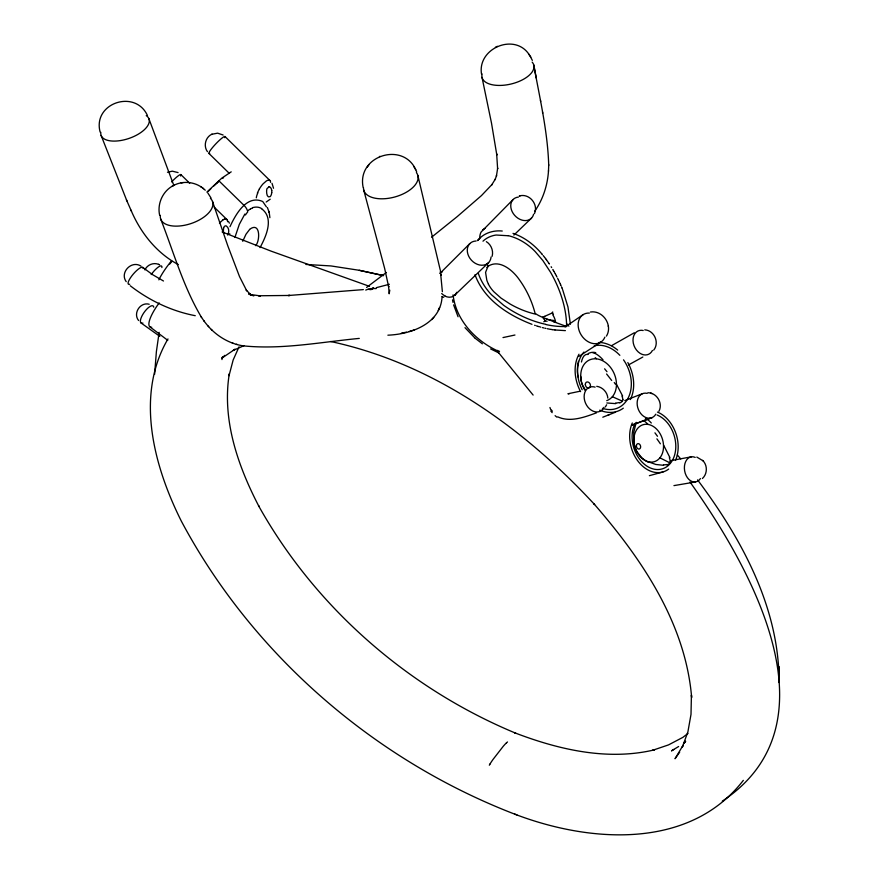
<?xml version="1.0" encoding="UTF-8"?>
<svg xmlns="http://www.w3.org/2000/svg" width="879" height="879" viewBox="0 0 879 879"><rect width="100%" height="100%" fill="white"/><g stroke="black" fill="none" stroke-linecap="round" stroke-linejoin="round"><path stroke-width="1.32" d="M534.707 211.257C543.046 199.368 547.628 185.073 548.507 170.625M548.716 165.351C547.705 131.476 539.728 98.239 533.773 64.991L536.289 78.088M548.474 171.251L548.738 164.736M271.853 192.578L271.743 190.446M154.616 374.278L156.385 351.622L159.143 332.339M552.737 311.957L551.715 313.199M442.082 296.772C440.621 323.868 411.009 334.284 387.881 335.185M221.947 359.566L222.431 357.039M492.152 256.294C493.624 250.845 491.174 244.615 486.351 241.659M581.448 362.005C582.151 358.786 583.887 353.38 588.238 354.402M389.782 290.18L389.166 293.795L388.562 286.027L388.694 287.026L384.639 268.392L363.653 189.787M234.88 237.506L239.308 224.387L244.856 214.047M534.476 213.575C538.728 204.313 529.169 192.94 519.313 195.984M223.574 227.804L224.464 226.255L225.76 225.826A4.021 2.637 -75.8 0 1 226.332 225.991C229.221 227.903 229.353 232.309 227.639 235.067M229.507 234.429L229.771 233.704M242.736 241.285L245.999 234.232L249.691 229.375M255.745 245.691C260.228 240.264 260.349 221.871 250.075 229.023M257.393 193.061L257.723 192.292A15.229 4.439 -58.1 0 1 258.734 190.282L259.382 189.04M438.247 310.474L438.775 309.276M439.028 308.672L439.555 307.485M658.909 411.295C663.227 403.428 656.888 392.704 647.889 392.748M239.044 346.831L233.155 360.005L229.023 375.707L229.287 373.861C221.849 419.997 237.978 466.123 259.019 506.568L258.547 505.722C315.33 607.477 408.296 688.598 515.764 733.207L514.72 732.8C558.802 749.699 607.686 761.038 654.591 749.809L652.668 750.281L668.545 744.887L682.829 737.382L688.037 733.383M229.979 226.694C235.495 214.784 246.494 194.578 262.469 201.39M636.22 422.349L633.726 432.446L634.144 443.434M606.455 336.097C613.081 325.274 602.994 310.023 590.424 312.023M144.947 269.93C147.101 264.744 153.726 262.14 158.857 264.469M606.631 404.801L605.367 406.933M260.03 247.625C266.007 236.528 274.446 218.223 261.634 208.784M489.328 765.213L489.988 764.049M416.679 171.932C405.285 140.53 356.391 154.913 363.148 187.425M167.977 338.92C134.828 395.418 153.858 466.178 181.294 521.06C252.207 654.251 374.124 759.95 514.698 814.13L516.885 814.844M679.687 752.16L675.039 758.731L683.071 745.293L682.247 747.315L687.905 731.833L691.004 714.407L691.421 695.146L691.652 697.497C685.532 623.244 641.549 558.528 593.962 503.832L594.633 504.579C523.796 428.051 433.984 363.631 330.57 341.491M367.081 167.34L367.938 166.142M368.29 165.637L369.081 164.538M653.701 350.117C659.733 342.766 654.295 330.295 644.757 329.856M477.857 240.385C483.527 233.111 493.284 230.089 502.25 231.034M212.059 134.146C205.521 136.904 203.192 145.991 207.433 151.671M487.867 266.59L485.571 272.369L486.812 280.203A28.974 22.777 48.2 0 0 488.438 284.082M513.149 199.478L481.154 231.979A13.207 9.691 74.3 0 0 480.209 234.352L479.989 235.187A11.295 8.394 73.3 0 0 479.758 238.077L479.725 238.583M743.337 780.354C689.081 850.422 589.018 842.587 514.698 814.13M431.853 319.593L432.699 318.648M432.918 318.385L433.765 317.44M219.442 223.057L222.87 219.981M487.922 266.524L487.362 263.909M206.862 192.105L221.772 178.14L231.21 171.844M702.42 478.506C707.518 473.891 707.672 465.09 702.618 460.387M270.216 199.203L266.205 202.027M469.825 243.604L439.907 273.457L441.796 272.05A13.46 10.087 74.7 0 1 442.489 271.732M477.396 240.626L479.286 238.747M513.874 235.1L531.52 218.102M482.989 241.187L483.703 240.527A36.072 28.304 47.9 0 1 493.053 235.649A34.885 27.381 47.9 0 1 496.185 235.034L508.04 235.737M454.63 295.256L488.636 262.579M224.804 355.358L221.915 358.127L235.012 349.227L233.21 350.413L243.879 345.722M486.9 267.513L487.944 266.502M685.334 741.557L683.675 743.129L685.62 741.272M683.675 743.129L685.543 741.349M482.582 230.012L484.384 228.683A12.976 9.482 73.3 0 1 485.043 228.386M506.469 742.854L507.502 741.964M216.597 183.447L216.663 183.381A33.831 4.219 -46.3 0 0 213.784 185.985M216.805 183.261L217.552 182.59M217.794 182.382L218.399 181.843M488.438 266.029C499.865 259.041 513.05 270.567 519.324 279.687C526.587 289.784 531.971 301.244 535.069 313.287C540.288 317.22 547.848 319.055 554.078 321.879M431.578 237.231L457.19 216.63L481.483 195.567L492.108 184.403L491.724 184.876L495.327 179.096L495.086 179.679L496.558 175.558L496.415 176.174L497.668 168.076L497.613 168.702L496.657 153.836L496.833 155.1L491.493 123.038L482.022 77.385M386.408 272.435L366.576 287.433M565.109 326.944L583.216 314.594M722.285 801.154C839.632 723.109 750.128 566.57 690.004 482.011M579.041 356.314L600.851 342.129M547.09 321.285L545.288 320.846L543.771 321.813M172.888 185.832C162.626 191.314 157.088 203.95 159.648 215.234M611.652 345.601L634.308 332.778M671.6 750.776L678.632 746.513M671.589 750.809L673.896 749.446M529.554 55.245C515.49 32.215 477.231 47.971 481.505 74.001M628.507 364.917L642.835 357.039M173.383 185.568C182.162 180.733 193.611 181.557 201.752 187.348M172.119 186.26L173.954 185.249M211.751 134.289L217.618 133.168L223.134 135.025M496.58 46.719L497.437 46.29M495.382 47.323L496.415 46.807M551.21 313.429L544.947 316.22M542.859 317.143L544.727 316.308M167.471 172.273L172.317 171.174L178.074 172.581M250.592 208.773L252.394 208.103M602.796 417.206L615.498 412.196M379.431 156.583L380.047 156.341M596.522 412.811C584.458 417.206 570.273 422.59 557.747 416.866M624.782 400.593L642.384 393.715M607.664 415.382L608.949 414.899M631.704 425.183L652.119 417.58L632.001 425.051M619.629 402.956L619.926 402.857A6.757 5.065 13.4 0 0 622.332 401.132A6.757 5.054 12.6 0 0 622.969 399.703M365.741 290.07L367.334 289.51M224.826 219.047L224.387 219.19A12.317 4.494 -56.9 0 0 222.881 219.937M514.951 335.02L502.997 337.58M579.349 391.375L567.911 393.77L569.163 393.792M411.943 330.658L414.174 329.999M409.207 331.493L411.427 330.845M666.82 464.881L667.403 464.694A6.549 5.043 21.6 0 0 669.875 462.848A6.571 5.054 20.7 0 0 670.38 461.541M389.353 284.28L376.333 287.675M663.041 471.957L649.372 475.682M519.533 195.929L520.247 195.753M401.384 333.163L403.692 332.723M404.142 332.614L406.461 332.174M671.116 460.574L691.476 456.805M673.94 485.615L695.465 481.956M182.283 182.689L183.184 182.557M181.085 182.865L181.766 182.766M359.28 338.404C320.78 342.074 281.906 349.842 243.153 345.843C227.265 343.436 213.114 333.789 203.906 320.791M363.346 289.609L288.18 295.531L290.015 295.454L258.602 295.762L260.426 295.904L249.779 294.421L251.493 294.872L249.438 294.157L251.141 294.828L249.262 293.938L250.9 294.828L246.197 290.07L246.735 290.795L239.506 276.555L227.87 246.021L212.52 201.522M615.739 403.637L606.84 402.967M508.04 235.583A48.598 38.236 48.2 0 1 535.168 251.559L542.87 260.558L550.529 272.237A111.435 89.175 47.8 0 1 563.813 304.771A96.822 77.231 48.2 0 1 566.57 323.813L566.614 326.494L564.076 326.559A93.767 72.463 48.2 0 1 545.804 324.516M663.579 465.31L655.844 464.464L648.153 461.739M565.395 330.625L555.078 329.988M305.892 264.447L330.987 265.941L359.203 270.292L383.046 275.49M269.095 186.744L266.985 188.655A3.966 2.439 -78.9 0 0 266.755 189.501C266.304 191.644 266.612 198.599 270.194 196.643A3.747 2.088 -70.9 0 0 271.655 192.699M554.946 329.977L552.331 329.625M552.21 329.603L551.21 329.449M550.957 329.405L549.452 329.142M149.199 304.244C140.277 301.739 132.729 313.353 138.596 320.505M195.248 315.693C171.614 311.177 149.199 300.486 130.235 285.741M548.584 328.977L547.199 328.702M596.753 386.32C602.576 387.123 607.4 392.243 607.828 398.099M359.203 270.292L383.651 275.654M545.815 328.405L544.936 328.208M543.804 327.944L542.42 327.592M540.783 327.164L540.025 326.944M539.146 326.691L538.64 326.548M538.387 326.472L537.64 326.241M696.805 457.058L703.068 460.827M537.003 326.043L536.377 325.845M651.449 393.418L652.13 393.638M232.298 342.986L233.144 343.249M236.341 344.26L237.187 344.524M650.537 393.122L651.251 393.352M535.245 325.483L534.619 325.263M513.006 233.374C524.313 237.132 534.047 244.648 541.651 253.701M369.51 286.345L271.04 251.119L222.101 231.924M566.614 326.494L554.66 322.099M531.982 324.34C508.249 315.231 484.01 299.662 474.99 274.677M248.658 294.026L253.778 295.915M553.946 321.824L554.715 322.121M443.73 297.333L442.049 296.509M612.366 396.715L622.321 401.132M158.605 264.348L159.538 264.777M499.041 353.039L490.581 348.908M497.327 350.743C475.089 340.393 456.003 319.934 453.059 294.85M140.981 266.128C131.575 259.931 119.489 272.512 126.202 281.643M659.92 457.838L669.864 462.837M163.472 281.005L152.452 274.567L142.816 267.425M178.338 264.601C156.506 253.009 140.519 232.704 131.004 210.202M643.78 420.459L647.779 424.03M202.456 187.864L205.268 190.194M167.757 340.338L150.056 326.955M141.047 322.967L159.824 336.349M200.676 186.59L203.587 188.666M482.384 343.832L475.165 338.25M262.854 201.676L266.37 206.829M474.902 338.03L465.002 327.658M218.783 180.711L244.043 205.389A7.944 4.362 48.1 0 1 247.482 210.872M180.876 174.602L189.688 183.217M214.179 207.114L226.914 219.552M225.024 136.531L269.941 180.525M208.96 153.473L229.331 173.405M640.648 456.465L637.154 451.883A28.414 26.744 -23.3 0 1 634.001 443.466M211.334 329.427L211.982 330.108M208.059 325.999L208.686 326.669M677.357 455.003L680.742 458.904M541.838 253.921L542.376 254.569M567.131 324.076L568.9 326.164M604.609 368.817L606.971 371.696M497.02 350.743L533.113 395.067M543.178 255.547L544.573 257.305M544.749 257.525L545.771 258.865M654.943 432.831L657.492 436.281M542.673 317.341L544.354 319.582M544.464 319.736L545.288 320.846M545.936 259.096L546.518 259.887M207.774 192.897L211.026 197.995M546.683 260.118L548.848 263.217M697.563 479.89C741.349 538.344 779.387 607.554 779.047 682.489L778.838 666.7L779.047 682.489M228.43 221.398L229.397 223.134M160.582 218.75C173.559 251.855 183.25 286.829 201.599 317.506M201.093 316.792L204.422 321.527M549.001 263.447L549.386 264.03M616.465 384.288L622.629 396M530.103 56.091L532.344 60.376M528.861 54.212L530.806 57.157M585.216 389.76L585.04 389.496A28.546 27.59 -20.9 0 1 583.491 386.584M663.678 445.29L669.941 457.64M551.133 266.733L551.649 267.557M552.803 269.468L553.221 270.183M413.8 166.483L414.514 167.702M414.987 168.504L415.712 169.757M553.363 270.424L553.781 271.15M553.913 271.391L554.33 272.116M554.594 272.6L555.001 273.325M147.463 115.534C135.201 88.735 92.35 103.129 100.14 132.103M555.264 273.808L555.66 274.545M555.924 275.028L556.308 275.764M556.506 276.138L556.945 276.995M552.682 312.935L553.451 314.517M557.627 278.346L558 279.093M272.018 183.315L273.523 188.26M558.297 279.709L558.714 280.588M267.392 207.51L269.227 212.52L269.886 217.662M458.058 316.759L453.608 304.892M559.066 281.324L559.418 282.082M559.648 282.577L560.099 283.576M101.14 135.498L126.917 200.95M560.319 284.082L560.648 284.829M126.433 199.863L131.487 211.279M560.758 285.082L561.077 285.84M173.866 185.535L148.848 118.566M561.56 286.972L561.868 287.73M561.978 287.982L562.428 289.125M562.626 289.63L567.955 306.958L570.405 324.241M550.584 409.24L549.946 407.493M269.062 211.927L268.897 211.367L269.227 212.52M417.866 175.536L440.225 269.919M452.509 299.849L453.004 302.376M540.464 100.305L540.684 101.525M542.497 111.919L542.717 113.149M440.368 270.831L442.379 291.696M608.29 325.922L608.389 326.494M440.95 274.325L441.104 275.281M580.92 377.849L580.733 376.366M171.592 181.909A11.888 1.703 -46.3 0 1 180.635 176.009M223.804 233.111A6.955 3.67 -79.6 0 1 223.695 227.837M224.859 218.992A10.526 3.769 -56 0 1 226.057 218.992L226.529 219.223A15.481 5.472 -52.9 0 1 227.134 219.816M227.221 220.233A12.163 4.285 -53.5 0 1 227.595 221.728M209.707 153.396A11.68 1.637 -46.5 0 1 216.179 143.475A11.68 1.637 -46.5 0 1 224.837 137.673M269.128 186.645A6.834 4.56 -67.4 0 1 271.699 190.468M270.567 182.327A12.196 4.142 -53.9 0 0 268.095 180.217A11.899 4.186 -57 0 0 266.282 181.03L262.997 183.931A12.119 4.285 -57.8 0 0 261.371 185.93L260.876 186.656A10.361 3.505 -57.6 0 0 259.316 189.04M256.316 197.819A11.976 3.582 -57.9 0 1 257.833 192.842M491.086 256.998A13.361 10.526 46.9 0 1 479.538 264.986A13.361 10.526 46.9 0 1 467.397 252.02A13.361 10.526 46.9 0 1 476.11 241M455.069 294.894A12.899 9.944 68.2 0 1 444.796 295.97M456.706 292.289A13.306 9.812 70.1 0 1 455.124 294.959M444.84 295.805A13.559 10.647 72 0 1 441.687 293.52M533.597 214.245A13.086 10.076 47.1 0 1 514.644 215.355A13.086 10.076 47.1 0 1 518.423 197.072M583.26 386.705A33.105 31.974 -30.9 0 1 580.536 377.915M584.832 390.144A22.118 16.888 65.8 0 1 588.205 360.61A22.118 16.888 65.8 0 1 613.85 372.894A22.118 16.888 65.8 0 1 606.752 400.648M578.041 376.948A34.973 32.215 -69.1 0 1 578.448 361.346M588.117 353.611A35.16 18.404 89.9 0 1 595.753 352.666M595.204 357.643A36.852 12.855 63.2 0 1 596.445 358.72M592.94 352.897A29.414 8.438 59.3 0 1 602.983 359.753M606.587 373.993A29.721 2.428 51.6 0 1 611.674 380.475M614.256 382.53A38.577 12.273 49.3 0 1 615.366 384.134M619.376 402.516A15.031 11.35 13.9 0 1 615.608 403.011M621.947 396.066A13.614 9.614 25.6 0 1 622.804 399.67M666.645 464.53A14.778 11.537 23.1 0 1 663.48 464.815M647.966 461.969A28.359 27.205 -45.8 0 1 640.637 456.608M656.888 438.83A28.271 2.549 54.8 0 1 660.382 443.796M669.315 457.695A12.778 9.251 32.3 0 1 670.161 461.497M645.45 418.58A28.304 6.9 62.2 0 1 651.306 422.997M553.979 320.483A22.206 8.131 16.5 0 1 546.925 319.275M552.792 314.847A22.579 20.195 1.3 0 1 555.649 322.406M489.977 764.027A40.917 19.151 -68.3 0 1 493.075 759.379L503.129 746.436A40.742 19.019 -68.5 0 1 506.469 742.81M499.525 351.402A104.777 79.791 60.7 0 1 497.393 350.391M535.245 314.067A86.164 66.683 48 0 1 509.886 303.892L501.019 298.091L493.965 291.861A25.766 20.272 48.2 0 1 488.383 284.104M545.793 324.329A103.931 80.143 48 0 1 503.612 305.255L491.482 294.762A48.125 37.687 48.2 0 1 478.286 273.347M556.857 417.118A29.018 22.436 65.7 0 1 555.099 415.646M552.166 412.658A29.018 22.436 65.7 0 1 550.759 410.911M617.673 350.095A36.204 27.568 65.8 0 0 612.377 346.392A36.94 28.128 65.8 0 0 603.554 342.953A36.314 27.645 65.8 0 0 599.049 342.425M627.826 362.555A36.204 27.568 65.8 0 1 630.77 368.949A36.951 28.128 65.8 0 1 633.122 377.695A36.314 27.645 65.8 0 1 630.364 399.56M623.31 408.175A36.314 27.645 65.8 0 1 599.742 410.152M580.59 391.638A36.314 27.645 65.8 0 1 578.997 354.215M623.519 359.83A33.369 25.403 65.8 0 1 628.87 396.506A33.369 25.403 65.8 0 1 602.434 408.35M582.173 389.76A33.369 25.403 65.8 0 1 583.931 352.05M594.237 345.799A33.369 25.403 65.8 0 1 619.849 355.325M652.416 350.468A12.8 9.735 66.1 0 1 640.055 353.325A12.8 9.735 66.1 0 1 633.122 338.305A12.8 9.735 66.1 0 1 643.208 330.515M604.027 407.296A13.13 9.878 65.6 0 1 591.27 410.174A13.13 9.878 65.6 0 1 584.315 394.429A13.13 9.878 65.6 0 1 595.116 387.134M552.364 411.196A12.614 12.174 -9.9 0 1 551.265 409.779M655.789 414.196A12.888 9.614 69.3 0 1 638.429 409.581A12.888 9.614 69.3 0 1 647.131 393.352M700.42 478.583A12.735 8.922 79.9 0 1 688.894 479.429A12.735 8.922 79.9 0 1 684.961 463.475A12.735 8.922 79.9 0 1 695.212 457.399M657.459 412.086A32.226 23.832 72.8 0 1 661.041 413.888A31.6 23.359 72.8 0 1 676.006 433.786A32.237 23.832 72.8 0 1 677.819 441.544A31.688 23.425 72.8 0 1 675.435 460.431M668.699 469.078A31.688 23.425 72.8 0 1 638.429 461.739A31.688 23.425 72.8 0 1 632.287 422.986M657.129 415.009A28.546 21.096 72.8 0 1 674.962 453.74A28.546 21.096 72.8 0 1 645.241 464.947A28.546 21.096 72.8 0 1 635.231 423.271M604.884 337.129A16.349 12.636 56.9 0 1 581.349 335.207A16.349 12.636 56.9 0 1 589.348 313.067M245.439 215.003A16.097 8.383 -69.8 0 1 247.746 211.927M247.526 211.07A15.547 9.076 -72.1 0 1 250.592 208.905M252.504 207.664A32.809 16.866 -60.4 0 1 261.7 208.653M208.389 191.259A33.831 4.219 -46.3 0 1 210.806 188.864M222.706 178.305A32.226 4.021 -46.3 0 1 223.563 177.657M158.857 279.852A31.018 7.307 -50.6 0 1 171.636 260.722M169.757 264.041A28.502 6.713 -50.6 0 1 171.614 261.722M129.729 284.269A11.053 2.879 -49.3 0 1 133.245 274.116A11.053 2.879 -49.3 0 1 143.123 268.524M151.21 274.578A10.746 2.846 -51.3 0 1 158.659 266.82A10.746 2.846 -51.3 0 1 161.89 267.546M142.914 323.076A10.427 3.637 -54.7 0 1 143.87 312.748A10.427 3.637 -54.7 0 1 153.781 307.221M151.704 327.263A26.502 7.296 -52.2 0 1 159.176 302.936M532.158 62.112A26.612 13.075 -13.3 0 1 511.029 84.021A26.612 13.075 -13.3 0 1 482.121 74.001M370.96 288.883A23.821 11.537 54.3 0 1 372.081 289.268M416.393 172.592A28.029 14.712 -15.2 0 1 395.352 196.83A28.029 14.712 -15.2 0 1 363.488 187.765M367.938 289.334A23.898 23.206 84.6 0 1 376.146 288.598M210.411 198.357A27.359 13.998 -18.5 0 1 191.303 223.464A27.359 13.998 -18.5 0 1 160.363 215.41M367.894 289.301A23.876 18.635 82.5 0 1 370.586 289.696M146.244 115.61A25.315 11.954 -18.8 0 1 130.18 138.003A25.315 11.954 -18.8 0 1 100.832 132.366M373.498 287.872A23.799 2.472 -71.7 0 1 373.63 288.609M371.476 289.598A23.799 2.472 -71.7 0 1 372.773 287.818M585.326 384.321A3.175 2.428 65.8 0 0 589.128 387.936A3.175 2.428 65.8 0 0 589.249 382.761A3.175 2.428 65.8 0 0 585.326 384.321M634.045 437.368A19.327 14.317 72.8 0 0 654.218 461.717A19.327 14.317 72.8 0 0 657.877 430.512A19.327 14.317 72.8 0 0 634.045 437.368M636.407 445.499A2.78 2.066 72.8 0 0 639.297 449.015A2.78 2.066 72.8 0 0 639.846 444.532A2.78 2.066 72.8 0 0 636.407 445.499"/></g></svg>
